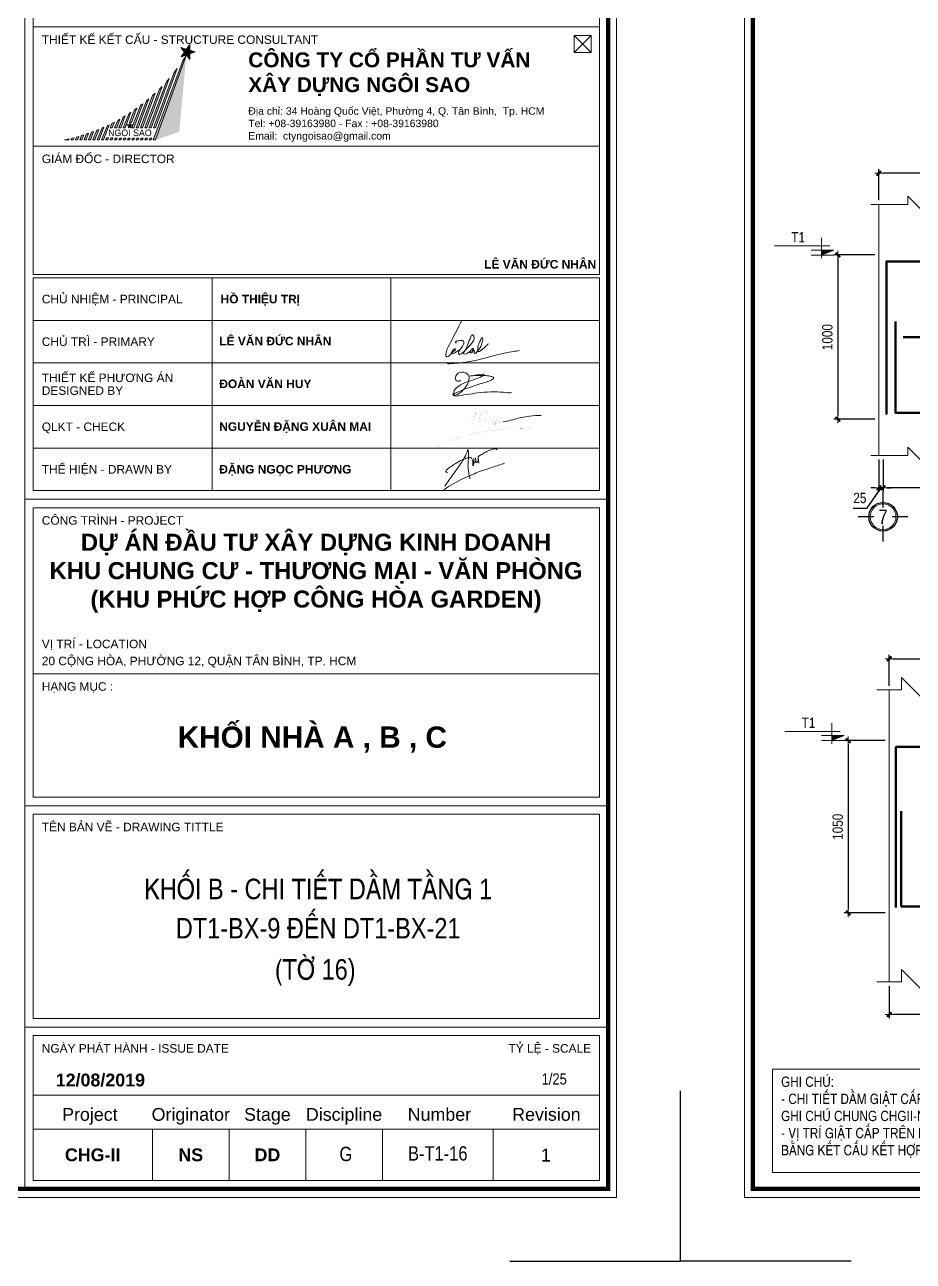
# Model space of a CAD drawing. Header units: millimetres. Extents: x 397144 to 8960116, y 345581 to 674207.
# Drawn here: x 4949661 to 4955070, y 625299 to 632828 of the extents above; entities that cross this region are included whole.
import ezdxf
from ezdxf.enums import TextEntityAlignment as Align
from ezdxf.xclip import XClip

# ---------------------------------------------------------------- set-up
doc = ezdxf.new("R2010")
doc.units = ezdxf.units.MM
doc.header["$XCLIPFRAME"] = 0
doc.header["$PDSIZE"] = -10
doc.linetypes.add('CENTER', pattern=[2, 1.25, -0.25, 0.25, -0.25])
doc.linetypes.add('HIDDEN', pattern=[0.375, 0.25, -0.125])
doc.layers.get('0').update_dxf_attribs({"linetype": 'CONTINUOUS'})
doc.layers.get('Defpoints').update_dxf_attribs({"color": 12, "linetype": 'CONTINUOUS'})
for name, color, linetype, lineweight in [('2', 2, 'CONTINUOUS', 20), ('CDAI', 8, 'CONTINUOUS', 30), ('CHG_XX_Khung ten$0$A1 BORDER$0$DGIONG', 4, 'CONTINUOUS', 13), ('CHG_XX_Khung ten$0$A1 BORDER$0$STICK', 1, 'CONTINUOUS', 9), ('CHG_XX_Khung ten$0$TEXT', 7, 'CONTINUOUS', 15), ('CHUNHO', 7, 'CENTER', 13), ('CTHEP', 2, 'CONTINUOUS', 50), ('DBAO', 3, 'CONTINUOUS', 20), ('DGIONG', 4, 'CONTINUOUS', 13), ('KTH', 150, 'CONTINUOUS', 5), ('Net khuat', 8, 'HIDDEN', 13), ('STICK', 1, 'CONTINUOUS', 9), ('TEXT', 7, 'CONTINUOUS', 15)]:
    doc.layers.add(name, color=color, linetype=linetype, lineweight=lineweight)
doc.layers.add('8', color=8, linetype='CONTINUOUS')
doc.layers.add('HATCH', color=7, linetype='CONTINUOUS', lineweight=5, true_color=0x2491ff)
doc.styles.add('CHG_XX_Khung ten$0$A1 BORDER$0$ARIAL', font='arial.ttf')
doc.styles.add('CHG_XX_Khung ten$0$A1 BORDER$0$Arial - Bold', font='arialbd.ttf', dxfattribs={"height": 2.5})
doc.styles.add('CHG_XX_Khung ten$0$A1 BORDER$0$Star-AvoBold', font='VAVOB_0.TTF')
doc.styles.add('CHG_XX_Khung ten$0$arial', font='arial.ttf')
doc.styles.add('CHG_XX_Khung ten$0$Arial - Bold', font='arialbd.ttf')
doc.styles.add('CHG_XX_Khung ten$0$title block pccc$0$ARIAL', font='arial.ttf')
doc.styles.add('CHG_XX_Khung ten$0$title block pccc$0$Arial - Bold', font='arialbd.ttf', dxfattribs={"height": 2.5})
doc.styles.add('HELVECONDENSE', font='VHELVCN_0.TTF')
doc.styles.add('Star-HelCon', font='VHELVCN_0.TTF')
doc.styles.add('TTP-HelCon', font='VHELVCN_0.TTF')
doc.dimstyles.new('TTP-25', dxfattribs={"dimscale": 25, "dimtxt": 2.5, "dimasz": 1, "dimexe": 1, "dimexo": 1, "dimgap": 0.09, "dimtad": 0, "dimdec": 4, "dimrnd": 5, "dimzin": 9, "dimdsep": 46, "dimtxsty": 'TTP-HelCon', "dimblk": 'Stick1', "dimcen": 0.09, "dimdle": 1.5, "dimclrd": 256, "dimclre": 256, "dimclrt": 7, "dimadec": 0, "dimazin": 0, "dimtfac": 1, "dimtdec": 4, "dimtmove": 0, "dimatfit": 3, "dimldrblk": '_ArchTick1', "dimfxl": 1, "dimtvp": 1, "dimtolj": 1, "dimtzin": 0, "dimarcsym": 0})

# ---------------------------------------------------------------- blocks, each defined once
blk = doc.blocks.new('Stick1')
at = {"layer": 'STICK'}
h = blk.add_hatch(color=256, dxfattribs=at)
edge = h.paths.add_edge_path()
edge.add_line((0.3, 0.5), (-0.5, -0.3))
edge.add_arc((-0.4, -0.4), 0.141, 135, 315)
edge.add_line((-0.3, -0.5), (0.5, 0.3))
edge.add_arc((0.4, 0.4), 0.141, 315, 495)
blk.add_line((1, 0), (-1, 0), dxfattribs=at)
blk.add_lwpolyline([(0.3, 0.5), (-0.5, -0.3, 1), (-0.3, -0.5), (0.5, 0.3, 1), (0.3, 0.5, 1)], format="xyb", dxfattribs=at)
blk = doc.blocks.new('*D480')
at = {"layer": 'Defpoints', "color": 0, "transparency": 16777216}
for p in [(4954861.4, 631923.6), (4954861.4, 631734.6), (4956811.4, 631734.6)]:
    blk.add_point(p, dxfattribs=at)
at = {"layer": 'KTH', "lineweight": -2, "transparency": 16777216}
for p, q in [((4954861.4, 631759.6), (4954861.4, 631948.6)), ((4956811.4, 631759.6), (4956811.4, 631948.6)), ((4956786.4, 631923.6), (4954886.4, 631923.6))]:
    blk.add_line(p, q, dxfattribs=at)
at = {"layer": 'KTH', "lineweight": -2, "transparency": 16777216, "xscale": 25, "yscale": 25, "zscale": 25, "rotation": 180}
blk.add_blockref('Stick1', (4954861.4, 631923.6), dxfattribs=at)
at = {"layer": 'KTH', "lineweight": -2, "transparency": 16777216, "xscale": 25, "yscale": 25, "zscale": 25}
blk.add_blockref('Stick1', (4956811.4, 631923.6), dxfattribs=at)
at = {"layer": 'KTH', "color": 7, "transparency": 16777216, "insert": (4955836.4, 631987.5), "char_height": 62.5, "attachment_point": 5, "style": 'TTP-HelCon'}
blk.add_mtext('\\A1;1950', dxfattribs=at)
blk = doc.blocks.new('_ArchTick1')
at = {"color": 0, "const_width": 3.81}
blk.add_lwpolyline([(-12.7, -12.7), (12.7, 12.7)], dxfattribs=at)
blk = doc.blocks.new('*D481')
at = {"layer": 'Defpoints', "color": 0, "transparency": 16777216}
for p in [(4954861.4, 631426.3), (4954611.4, 630426.3), (4954861.4, 630426.3)]:
    blk.add_point(p, dxfattribs=at)
at = {"layer": 'KTH', "lineweight": -2, "transparency": 16777216}
for p, q in [((4954836.4, 631426.3), (4954586.4, 631426.3)), ((4954611.4, 631401.3), (4954611.4, 630451.3)), ((4954836.4, 630426.3), (4954586.4, 630426.3))]:
    blk.add_line(p, q, dxfattribs=at)
at = {"layer": 'KTH', "lineweight": -2, "transparency": 16777216, "xscale": 25, "yscale": 25, "zscale": 25}
for p, rotation in [((4954611.4, 631426.3), 90), ((4954611.4, 630426.3), 270)]:
    blk.add_blockref('Stick1', p, dxfattribs=dict(at, rotation=rotation))
at = {"layer": 'KTH', "color": 7, "transparency": 16777216, "insert": (4954547.6, 630926.3), "char_height": 62.5, "attachment_point": 5, "rotation": 90, "style": 'TTP-HelCon'}
blk.add_mtext('\\A1;1000', dxfattribs=at)
blk = doc.blocks.new('CODE')
at = {"layer": 'DBAO'}
for p, q in [((-62.5, -20), (-62.5, 105)), ((-62.5, 0), (-137.5, 30)), ((-137.5, 30), (0, 30)), ((-137.5, 0), (0, 0)), ((-112.5, 55), (223.6, 55))]:
    blk.add_line(p, q, dxfattribs=at)
at = {"layer": 'HATCH', "color": 1}
blk.add_solid([(-62.5, 0), (-137.5, 30), (-62.5, 30)], dxfattribs=at)
blk = doc.blocks.new('*D482')
at = {"layer": 'Defpoints', "color": 0, "transparency": 16777216}
for p in [(4954886.4, 630206.3), (4961261.4, 630206.3), (4954886.4, 630008.3)]:
    blk.add_point(p, dxfattribs=at)
at = {"layer": 'KTH', "lineweight": -2, "transparency": 16777216}
for p, q in [((4954886.4, 630181.3), (4954886.4, 629983.3)), ((4961261.4, 630181.3), (4961261.4, 629983.3)), ((4961236.4, 630008.3), (4954911.4, 630008.3))]:
    blk.add_line(p, q, dxfattribs=at)
at = {"layer": 'KTH', "lineweight": -2, "transparency": 16777216, "xscale": 25, "yscale": 25, "zscale": 25, "rotation": 180}
blk.add_blockref('Stick1', (4954886.4, 630008.3), dxfattribs=at)
at = {"layer": 'KTH', "lineweight": -2, "transparency": 16777216, "xscale": 25, "yscale": 25, "zscale": 25}
blk.add_blockref('Stick1', (4961261.4, 630008.3), dxfattribs=at)
at = {"layer": 'KTH', "color": 7, "transparency": 16777216, "insert": (4958073.9, 630072.1), "char_height": 62.5, "attachment_point": 5, "style": 'TTP-HelCon'}
blk.add_mtext('\\A1;6375', dxfattribs=at)
blk = doc.blocks.new('*D483')
at = {"layer": 'Defpoints', "color": 0, "transparency": 16777216}
for p in [(4954861.4, 630206.3), (4954886.4, 630206.3), (4954861.4, 630008.3)]:
    blk.add_point(p, dxfattribs=at)
at = {"layer": 'KTH', "lineweight": -2, "transparency": 16777216}
for p, q in [((4954861.4, 630181.3), (4954861.4, 629983.3)), ((4954886.4, 630181.3), (4954886.4, 629983.3)), ((4954873.9, 630008.3), (4954785.2, 629882.8)), ((4954836.4, 630008.3), (4954811.4, 630008.3)), ((4954886.4, 630008.3), (4954861.4, 630008.3)), ((4954886.4, 630008.3), (4954861.4, 630008.3)), ((4954911.4, 630008.3), (4954936.4, 630008.3)), ((4954785.2, 629882.8), (4954705.1, 629882.8))]:
    blk.add_line(p, q, dxfattribs=at)
at = {"layer": 'KTH', "lineweight": -2, "transparency": 16777216, "xscale": 25, "yscale": 25, "zscale": 25}
blk.add_blockref('Stick1', (4954861.4, 630008.3), dxfattribs=at)
at = {"layer": 'KTH', "lineweight": -2, "transparency": 16777216, "xscale": 25, "yscale": 25, "zscale": 25, "rotation": 180}
blk.add_blockref('Stick1', (4954886.4, 630008.3), dxfattribs=at)
at = {"layer": 'KTH', "color": 7, "transparency": 16777216, "insert": (4954745.2, 629946.6), "char_height": 62.5, "attachment_point": 5, "style": 'TTP-HelCon'}
blk.add_mtext('\\A1;25', dxfattribs=at)
blk = doc.blocks.new('dau truc')
blk.add_circle((0, 0), 180)
at = {"layer": '8'}
for p, q in [((0, 127), (0, 345)), ((-127, 0), (-345, 0)), ((345, 0), (127, 0)), ((0, -345), (0, -127))]:
    blk.add_line(p, q, dxfattribs=at)
blk.add_circle((0, 0), 200, dxfattribs=at)
at = {"layer": 'TEXT', "style": 'HELVECONDENSE'}
blk.add_attdef('A', text='', height=233, dxfattribs=at).set_placement((0, 0), align=Align.MIDDLE)
blk = doc.blocks.new('*D498')
at = {"layer": 'Defpoints', "color": 0, "transparency": 16777216}
for p in [(4954924.4, 628469.7), (4954674.4, 627419.7), (4954924.4, 627419.7)]:
    blk.add_point(p, dxfattribs=at)
at = {"layer": 'KTH', "lineweight": -2, "transparency": 16777216}
for p, q in [((4954899.4, 628469.7), (4954649.4, 628469.7)), ((4954674.4, 628444.7), (4954674.4, 627444.7)), ((4954899.4, 627419.7), (4954649.4, 627419.7))]:
    blk.add_line(p, q, dxfattribs=at)
at = {"layer": 'KTH', "lineweight": -2, "transparency": 16777216, "xscale": 25, "yscale": 25, "zscale": 25}
for p, rotation in [((4954674.4, 628469.7), 90), ((4954674.4, 627419.7), 270)]:
    blk.add_blockref('Stick1', p, dxfattribs=dict(at, rotation=rotation))
at = {"layer": 'KTH', "color": 7, "transparency": 16777216, "insert": (4954610.5, 627944.7), "char_height": 62.5, "attachment_point": 5, "rotation": 90, "style": 'TTP-HelCon'}
blk.add_mtext('\\A1;1050', dxfattribs=at)
blk = doc.blocks.new('*D501')
at = {"layer": 'Defpoints', "color": 0, "transparency": 16777216}
for p in [(4954924.4, 626999.7), (4959774.4, 626999.7), (4954924.4, 626801.7)]:
    blk.add_point(p, dxfattribs=at)
at = {"layer": 'KTH', "lineweight": -2, "transparency": 16777216}
for p, q in [((4954924.4, 626974.7), (4954924.4, 626776.7)), ((4959774.4, 626974.7), (4959774.4, 626776.7)), ((4959749.4, 626801.7), (4954949.4, 626801.7))]:
    blk.add_line(p, q, dxfattribs=at)
at = {"layer": 'KTH', "lineweight": -2, "transparency": 16777216, "xscale": 25, "yscale": 25, "zscale": 25, "rotation": 180}
blk.add_blockref('Stick1', (4954924.4, 626801.7), dxfattribs=at)
at = {"layer": 'KTH', "lineweight": -2, "transparency": 16777216, "xscale": 25, "yscale": 25, "zscale": 25}
blk.add_blockref('Stick1', (4959774.4, 626801.7), dxfattribs=at)
at = {"layer": 'KTH', "color": 7, "transparency": 16777216, "insert": (4957349.4, 626865.6), "char_height": 62.5, "attachment_point": 5, "style": 'TTP-HelCon'}
blk.add_mtext('\\A1;4850', dxfattribs=at)
blk = doc.blocks.new('*D505')
at = {"layer": 'Defpoints', "color": 0, "transparency": 16777216}
for p in [(4956424.4, 628967.1), (4954924.4, 628778.1), (4956424.4, 628778.1)]:
    blk.add_point(p, dxfattribs=at)
at = {"layer": 'KTH', "lineweight": -2, "transparency": 16777216}
for p, q in [((4954924.4, 628803.1), (4954924.4, 628992.1)), ((4954949.4, 628967.1), (4956399.4, 628967.1)), ((4956424.4, 628803.1), (4956424.4, 628992.1))]:
    blk.add_line(p, q, dxfattribs=at)
at = {"layer": 'KTH', "lineweight": -2, "transparency": 16777216, "xscale": 25, "yscale": 25, "zscale": 25, "rotation": 180}
blk.add_blockref('Stick1', (4954924.4, 628967.1), dxfattribs=at)
at = {"layer": 'KTH', "lineweight": -2, "transparency": 16777216, "xscale": 25, "yscale": 25, "zscale": 25}
blk.add_blockref('Stick1', (4956424.4, 628967.1), dxfattribs=at)
at = {"layer": 'KTH', "color": 7, "transparency": 16777216, "insert": (4955674.4, 629031), "char_height": 62.5, "attachment_point": 5, "style": 'TTP-HelCon'}
blk.add_mtext('\\A1;1500', dxfattribs=at)
blk = doc.blocks.new('CHG_XX_Khung ten')
at = {"layer": 'CHG_XX_Khung ten$0$A1 BORDER$0$DGIONG'}
h = blk.add_hatch(color=256, dxfattribs=at)
h.paths.add_polyline_path([(724.94, 283.19), (724.15, 281.97), (717.19, 263.38), (717.7, 263.38)])
h.paths.add_polyline_path([(722.81, 280.17), (722.1, 279.22), (717.21, 266.21), (717.72, 266.21)], flags=17)
h.paths.add_polyline_path([(720.93, 277.8), (720.27, 277.04), (716.19, 266.22), (716.7, 266.22)])
h.paths.add_polyline_path([(719.23, 275.93), (718.6, 275.29), (715.18, 266.22), (715.69, 266.22)])
h.paths.add_polyline_path([(717.65, 274.38), (717.03, 273.81), (714.16, 266.22), (714.67, 266.22)])
h.paths.add_polyline_path([(716.14, 273.03), (715.61, 272.59), (713.15, 266.22), (713.66, 266.22)])
h.paths.add_polyline_path([(714.69, 271.86), (714.17, 271.45), (712.13, 266.23), (712.64, 266.23)])
h.paths.add_polyline_path([(713.29, 270.81), (712.76, 270.43), (711.57, 267.46), (712.07, 267.47)])
h.paths.add_polyline_path([(710.1, 266.23), (710.61, 266.24), (711.93, 269.87), (711.48, 269.56)])
h.paths.add_polyline_path([(710.61, 269.02), (710.13, 268.73), (709.08, 266.24), (709.59, 266.24)])
h.paths.add_polyline_path([(709.31, 268.26), (708.82, 267.97), (708.07, 266.24), (708.58, 266.24)])
h.paths.add_polyline_path([(708.04, 267.56), (707.54, 267.3), (707.05, 266.25), (707.56, 266.25)])
h.paths.add_polyline_path([(716.84, 263.8), (716.33, 263.8), (716.18, 263.38), (716.69, 263.38)])
h.paths.add_polyline_path([(715.67, 263.39), (715.82, 263.8), (715.32, 263.8), (715.16, 263.39)])
h.paths.add_polyline_path([(714.15, 263.39), (714.65, 263.39), (714.8, 263.8), (714.3, 263.8)])
h.paths.add_polyline_path([(713.13, 263.39), (713.64, 263.4), (713.79, 263.81), (713.28, 263.81)])
h.paths.add_polyline_path([(712.77, 263.81), (712.27, 263.81), (712.11, 263.39), (712.62, 263.4)])
h.paths.add_polyline_path([(711.25, 263.81), (711.1, 263.4), (711.61, 263.4), (711.76, 263.81)])
h.paths.add_polyline_path([(710.59, 263.4), (710.74, 263.82), (710.24, 263.82), (710.08, 263.4)])
h.paths.add_polyline_path([(709.73, 263.82), (709.22, 263.82), (709.07, 263.41), (709.57, 263.41)])
h.paths.add_polyline_path([(708.71, 263.82), (708.21, 263.82), (708.05, 263.41), (708.56, 263.41)])
h.paths.add_polyline_path([(707.54, 263.41), (707.69, 263.83), (707.19, 263.83), (707.03, 263.41)])
h.paths.add_polyline_path([(706.68, 263.83), (706.17, 263.83), (706.02, 263.42), (706.53, 263.42)])
h.paths.add_polyline_path([(705, 263.42), (705.51, 263.42), (706.79, 266.93), (706.4, 266.74)])
h.paths.add_polyline_path([(703.97, 263.37), (704.48, 263.37), (705.57, 266.36), (705.14, 266.17)])
h.paths.add_polyline_path([(704.36, 265.84), (703.91, 265.65), (702.96, 263.38), (703.46, 263.38)])
h.paths.add_polyline_path([(703.17, 265.37), (702.69, 265.19), (701.94, 263.38), (702.45, 263.38)])
h.paths.add_polyline_path([(702, 264.94), (701.5, 264.77), (700.92, 263.38), (701.43, 263.38)])
h.paths.add_polyline_path([(700.84, 264.56), (700.33, 264.4), (699.91, 263.39), (700.42, 263.39)])
h.paths.add_polyline_path([(699.7, 264.21), (699.18, 264.06), (698.89, 263.39), (699.4, 263.39)])
h.paths.add_polyline_path([(698.57, 263.9), (698.04, 263.77), (697.87, 263.38), (698.38, 263.39)])
h.paths.add_polyline_path([(697.37, 263.39), (697.45, 263.63), (696.91, 263.51), (696.35, 263.38)])
blk.add_hatch(color=256, dxfattribs=at).paths.add_polyline_path([(724.92, 283.21), (717.68, 263.38), (723.28, 265.27)])
at = {"layer": 'CHG_XX_Khung ten$0$A1 BORDER$0$STICK'}
for points in [[(723.71, 282.88), (725.74, 285.75), (725.8, 282.26), (723.67, 285.06), (727.02, 284.03)], [(725.76, 284.41), (724.96, 284.66), (724.49, 283.98), (724.99, 283.32), (725.77, 283.6)], [(711.25, 266.22), (711.64, 267.39), (712.01, 266.22), (711.02, 266.95), (712.24, 266.93)], [(711.87, 266.67), (711.78, 266.94), (711.49, 266.94), (711.4, 266.67), (711.63, 266.5)]]:
    blk.add_hatch(color=256, dxfattribs=at).paths.add_polyline_path(points)
for p, q in [((687, 577), (687, 17)), ((816, 283.93), (820, 287.93)), ((820, 283.93), (816, 287.93)), ((687, 179), (824, 179)), ((687, 107), (824, 107)), ((687, 55), (824, 55))]:
    blk.add_line(p, q)
at = {"color": 9, "linetype": 'Continuous'}
for p, q in [((731, 231), (731, 181)), ((773, 231), (773, 181))]:
    blk.add_line(p, q, dxfattribs=at)
at = {"linetype": 'Continuous'}
for p, q in [((689, 39), (822, 39)), ((716.98, 31), (716.98, 19)), ((734.98, 31), (734.98, 19)), ((752.98, 31), (752.98, 19)), ((770.98, 31), (770.98, 19)), ((797, 31), (797, 19))]:
    blk.add_line(p, q, dxfattribs=at)
for points in [[(15, 579), (826, 579), (826, 15), (15, 15)], [(816, 283.93), (820, 283.93), (820, 287.93), (816, 287.93)]]:
    blk.add_lwpolyline(points, close=True)
at = {"color": 4, "linetype": 'Continuous', "const_width": 1}
blk.add_lwpolyline([(17, 577), (824, 577), (824, 17), (17, 17)], close=True, dxfattribs=at)
at = {"linetype": 'Continuous'}
for points in [[(689, 317.93), (822, 317.93), (822, 289.93), (689, 289.93)], [(689, 289.93), (822, 289.93), (822, 261.93), (689, 261.93)], [(689, 177), (822, 177), (822, 138), (689, 138)], [(689, 109), (822, 109), (822, 138), (689, 138)], [(689, 105), (822, 105), (822, 57), (689, 57)], [(689, 53), (822, 53), (822, 31), (689, 31)], [(822, 19), (689, 19), (689, 31), (822, 31)]]:
    blk.add_lwpolyline(points, close=True, dxfattribs=at)
at = {"color": 9, "linetype": 'Continuous'}
for points in [[(689, 261.93), (822, 261.93), (822, 231.73), (689, 231.73)], [(822, 221), (689, 221), (689, 231), (822, 231)], [(822, 211), (689, 211), (689, 221), (822, 221)], [(822, 201), (689, 201), (689, 211), (822, 211)], [(822, 191), (689, 191), (689, 201), (822, 201)], [(822, 181), (689, 181), (689, 191), (822, 191)]]:
    blk.add_lwpolyline(points, close=True, dxfattribs=at)
blk.add_lwpolyline([(822, 211), (689, 211), (822, 211)], dxfattribs=at)
at = {"color": 1}
for points in [[(785.63, 182.08), (787.56, 184.76), (789.61, 187.7), (790.35, 188.98), (790.79, 189.92), (791.06, 190.59), (791.21, 189.09), (791.18, 188.31), (791.14, 187.75), (791.09, 186.47), (791.21, 185.58), (791.42, 184.31), (791.51, 183.99), (791.51, 183.74)], [(786.29, 185.19), (785.86, 185.61), (786.06, 185.86), (787.11, 186.7), (788.17, 187.35), (789.1, 187.9), (790.12, 188.41), (790.69, 188.61), (791.04, 188.74), (791.47, 188.79), (791.73, 188.72), (791.92, 188.61), (792.08, 188.33), (792.16, 188.06), (792.21, 187.84), (792.21, 187.27), (792.2, 187.05), (792.23, 186.85), (792.39, 187.1), (792.48, 187.84), (792.46, 188.12), (792.44, 188.61), (792.46, 188.03), (792.53, 187.67), (792.73, 187.74), (792.86, 187.87), (792.9, 188.09), (792.9, 188.28), (792.87, 188.7), (792.91, 188.19), (792.93, 187.79), (792.94, 187.69), (793.11, 187.61), (793.31, 187.73), (793.45, 187.93), (793.48, 188.22), (793.48, 188.64), (793.48, 189.05), (793.48, 188.49), (793.56, 187.84), (793.63, 187.45), (793.48, 188.6), (793.51, 188.92), (794.2, 189.45), (794.72, 189.76), (795.44, 190.17), (796.2, 190.5), (796.65, 190.69), (797.26, 190.79), (797.77, 190.74), (797.95, 190.55)], [(785.43, 181.21), (786.17, 181.73), (788.31, 183), (790.34, 184), (791.77, 184.64), (795.08, 185.91), (796.87, 186.5), (799.7, 187.42)]]:
    blk.add_spline(points, degree=3, dxfattribs=at)
at = {"layer": 'CHG_XX_Khung ten$0$A1 BORDER$0$DGIONG'}
for points in [[(724.94, 283.19), (717.7, 263.38), (717.19, 263.38), (724.15, 281.97), (724.94, 283.19)], [(722.81, 280.17), (717.72, 266.21), (717.21, 266.21), (722.1, 279.22), (722.81, 280.17)], [(719.23, 275.93), (715.69, 266.22), (715.18, 266.22), (718.6, 275.29), (719.23, 275.93)], [(720.93, 277.8), (716.7, 266.22), (716.19, 266.22), (720.27, 277.04), (720.93, 277.8)], [(716.14, 273.03), (713.66, 266.22), (713.15, 266.22), (715.61, 272.59), (716.14, 273.03)], [(717.65, 274.38), (714.67, 266.22), (714.16, 266.22), (717.03, 273.81), (717.65, 274.38)], [(713.29, 270.81), (712.07, 267.47), (711.57, 267.46), (712.76, 270.43), (713.29, 270.81)], [(714.69, 271.86), (712.64, 266.23), (712.13, 266.23), (714.17, 271.45), (714.69, 271.86)], [(708.04, 267.56), (707.56, 266.25), (707.05, 266.25), (707.54, 267.3), (708.04, 267.56)], [(709.31, 268.26), (708.58, 266.24), (708.07, 266.24), (708.82, 267.97), (709.31, 268.26)], [(710.61, 269.02), (709.59, 266.24), (709.08, 266.24), (710.13, 268.73), (710.61, 269.02)], [(711.93, 269.87), (710.61, 266.24), (710.1, 266.23), (711.48, 269.56), (711.93, 269.87)], [(700.84, 264.56), (700.42, 263.39), (699.91, 263.39), (700.33, 264.4), (700.84, 264.56)], [(702, 264.94), (701.43, 263.38), (700.92, 263.38), (701.5, 264.77), (702, 264.94)], [(703.17, 265.37), (702.45, 263.38), (701.94, 263.38), (702.69, 265.19), (703.17, 265.37)], [(704.36, 265.84), (703.46, 263.38), (702.96, 263.38), (703.91, 265.65), (704.36, 265.84)], [(705.57, 266.36), (704.48, 263.37), (703.97, 263.37), (705.14, 266.17), (705.57, 266.36)], [(706.79, 266.93), (705.51, 263.42), (705, 263.42), (706.4, 266.74), (706.79, 266.93)], [(697.45, 263.63), (697.37, 263.39), (696.35, 263.38), (696.91, 263.51), (697.45, 263.63)], [(698.57, 263.9), (698.38, 263.39), (697.87, 263.38), (698.04, 263.77), (698.57, 263.9)], [(699.7, 264.21), (699.4, 263.39), (698.89, 263.39), (699.18, 264.06), (699.7, 264.21)]]:
    blk.add_lwpolyline(points, dxfattribs=at)
for points in [[(706.53, 263.42), (706.68, 263.83), (706.17, 263.83), (706.02, 263.42)], [(707.54, 263.41), (707.69, 263.83), (707.19, 263.83), (707.03, 263.41)], [(708.56, 263.41), (708.71, 263.82), (708.21, 263.82), (708.05, 263.41)], [(709.57, 263.41), (709.73, 263.82), (709.22, 263.82), (709.07, 263.41)], [(710.59, 263.4), (710.74, 263.82), (710.24, 263.82), (710.08, 263.4)], [(711.61, 263.4), (711.76, 263.81), (711.25, 263.81), (711.1, 263.4)], [(712.62, 263.4), (712.77, 263.81), (712.27, 263.81), (712.11, 263.39)], [(713.64, 263.4), (713.79, 263.81), (713.28, 263.81), (713.13, 263.39)], [(714.65, 263.39), (714.8, 263.8), (714.3, 263.8), (714.15, 263.39)], [(715.67, 263.39), (715.82, 263.8), (715.32, 263.8), (715.16, 263.39)], [(716.69, 263.38), (716.84, 263.8), (716.33, 263.8), (716.18, 263.38)]]:
    blk.add_lwpolyline(points, close=True, dxfattribs=at)
at = {"layer": 'CHG_XX_Khung ten$0$A1 BORDER$0$STICK'}
for p, q in [((723.67, 285.06), (727.02, 284.03)), ((725.8, 282.26), (723.67, 285.06)), ((723.71, 282.88), (725.74, 285.75)), ((725.74, 285.75), (725.8, 282.26)), ((727.02, 284.03), (723.71, 282.88)), ((711.64, 267.39), (712.01, 266.22)), ((711.02, 266.95), (712.24, 266.93)), ((712.01, 266.22), (711.02, 266.95)), ((712.24, 266.93), (711.25, 266.22))]:
    blk.add_line(p, q, dxfattribs=at)
at = {"layer": 'CHG_XX_Khung ten$0$TEXT', "color": 1}
blk.add_lwpolyline([(801.29, 204.04, -0.124137), (800.16, 204.02, 0.028888), (797.25, 204.19, 0.026156), (793.98, 204.04, 0.007061), (788.86, 203.28, -0.091769), (787.85, 203.27, -0.25841), (787.51, 203.62, -0.039719), (788.28, 204, -0.004242), (791.23, 205.18, -0.019244), (794.8, 206.31, 0.094204), (797.02, 207.28, 0.504882), (796.98, 207.63, 0.07616), (796.3, 207.87, 0.041135), (794.97, 208.03, 0.034641), (791.34, 207.9, 0.01407), (792.8, 208.12, 0.003668), (794.71, 208.36, -0.800617), (794.79, 208.18, -0.093248), (793.21, 207.32, 0.020479), (791.05, 206.59, 0.096842), (788.38, 205.18, 0.259163), (787.77, 203.63, 0.564182), (788.17, 203.39, 0.087383), (789.69, 204.36, 0.156422), (791.35, 207.23, 0.228987), (790.91, 208.45, 0.272068), (789.19, 208.76, 0.293527), (788.08, 207.43, 0.171419), (788.25, 206.94, 0.281707), (788.69, 206.7, 0.217513), (789.34, 206.92)], format="xyb", dxfattribs=at)
at = {"layer": 'CHG_XX_Khung ten$0$TEXT', "color": 1, "const_width": 0.0121}
for points in [[(791.6, 198.34, 0.143835), (794.1, 199.89, -0.075685), (793.5, 197.02, -0.172299), (794.95, 199.92, -0.299798), (795.6, 198.96, -0.170508), (795.36, 197.75, 0.168316), (795.11, 197.03)], [(791.95, 196.04, -0.054469), (792.33, 197.1, 0.103257), (792.78, 199.38)], [(797.47, 197.92, 0.401177), (797.3, 198.32, 0.483935), (795.9, 197.43, 0.196997), (796.02, 196.61, 0.296639), (796.38, 196.53, 0.183057), (797.12, 197.39)], [(797.48, 198.09, 0.142769), (797.07, 197.1, 0.220826), (797.29, 196.56, 0.106687), (798.07, 198.16, 0.181562), (797.64, 197.4, -0.039872), (797.25, 196.09, -0.060225), (798.09, 197.69, 0.017174), (797.52, 196.45, -0.149286), (799.3, 197.16)], [(806.31, 195.73, -0.026807), (805.12, 195.66, 0.027369), (800.25, 195.52, 0.022423), (795.26, 194.89, 0.038275), (791.04, 194.04, 0.053272), (785.95, 192.37, 0.118692), (783.44, 190.96)]]:
    blk.add_lwpolyline(points, format="xyb", dxfattribs=at)
at = {"layer": 'CHG_XX_Khung ten$0$TEXT', "color": 1}
for centre, radius, start, end in [((793.37, 230.45), 33.81, 280.1185, 286.3373), ((808.51, 174.85), 23.83, 90.5448, 103.6788)]:
    blk.add_arc(centre, radius, start, end, dxfattribs=at)
for points in [[(789.62, 220.97), (786.72, 215.31), (785.87, 213.03), (785.94, 212.46), (786.42, 212.53), (787.18, 213.24), (787.77, 213.73), (788.12, 214.16), (788.07, 214.29), (787.94, 214.27), (787.28, 213.56), (787.2, 213.33), (787.26, 213.21), (787.44, 213.16), (787.7, 213.23), (788.87, 214.02)], [(788.4, 215.73), (788.18, 215.82), (788.21, 216), (788.32, 216.07), (788.7, 216.16), (789.23, 216.24), (789.76, 216.24), (790.01, 216.08), (790.1, 215.79), (790.05, 215.41), (788.96, 213.65), (788.88, 213.4), (788.88, 213.13), (789, 213.02), (789.17, 213.01), (789.51, 213.17), (790.77, 214.27), (791.67, 215.27), (792.3, 216.07), (792.5, 216.66), (792.49, 217.11), (792.33, 217.45), (792.13, 217.58), (791.94, 217.52), (791.73, 217.16), (790.12, 213.5), (790.04, 213.21), (790.14, 213.12), (791.53, 213.7), (792.32, 214.06), (792.42, 214.24), (792.36, 214.39), (792.17, 214.35), (791.86, 214.12), (791.68, 213.82), (791.57, 213.47), (791.67, 213.35), (791.96, 213.42), (792.51, 213.89), (792.61, 213.78), (792.55, 213.52), (792.61, 213.3), (792.77, 213.25), (793.05, 213.46), (794.1, 214.86), (794.42, 215.85), (794.57, 216.45), (794.53, 216.83), (794.42, 216.89), (794.27, 216.8), (794.14, 216.57), (793.62, 215.47), (793.41, 214.74), (793.36, 214.18), (793.41, 213.82), (793.56, 213.67), (793.77, 213.71), (794.19, 213.99), (795.35, 214.98), (795.89, 215.51)], [(786.22, 211.12), (786.28, 210.87), (786.71, 210.78), (801.78, 213.69), (803.18, 213.88)]]:
    blk.add_spline(points, degree=3, dxfattribs=at)
at = {"layer": 'Defpoints', "color": 1, "ltscale": 2}
for points in [[(40.06, 0), (0, 0), (0, 40)], [(800.94, 0), (841, 0), (841, 40)]]:
    blk.add_lwpolyline(points, dxfattribs=at)
for s, height, style, p in [('THIẾT KẾ KẾT CẤU - STRUCTURE CONSULTANT', 2, 'CHG_XX_Khung ten$0$A1 BORDER$0$ARIAL', (691, 286.93)), ('GIÁM ĐỐC - DIRECTOR', 2, 'CHG_XX_Khung ten$0$title block pccc$0$ARIAL', (691, 258.93)), ('CHỦ NHIỆM - PRINCIPAL', 2, 'CHG_XX_Khung ten$0$title block pccc$0$ARIAL', (691, 226)), ('HỒ THIỆU TRỊ', 2, 'CHG_XX_Khung ten$0$title block pccc$0$Arial - Bold', (733, 226)), ('CHỦ TRÌ - PRIMARY', 2, 'CHG_XX_Khung ten$0$title block pccc$0$ARIAL', (691, 216)), ('LÊ VĂN ĐỨC NHÂN', 2.0073, 'CHG_XX_Khung ten$0$Arial - Bold', (732.68, 216.13)), ('THIẾT KẾ PHƯƠNG ÁN', 2, 'CHG_XX_Khung ten$0$title block pccc$0$ARIAL', (691, 207.5)), ('ĐOÀN VĂN HUY', 2.0073, 'CHG_XX_Khung ten$0$Arial - Bold', (732.68, 206.09)), ('DESIGNED BY', 2, 'CHG_XX_Khung ten$0$title block pccc$0$ARIAL', (691, 204.5)), ('NGUYỄN ĐẶNG XUÂN MAI', 2.0073, 'CHG_XX_Khung ten$0$Arial - Bold', (732.68, 196.05)), ('QLKT - CHECK', 2, 'CHG_XX_Khung ten$0$title block pccc$0$ARIAL', (691, 196)), ('THỂ HIỆN - DRAWN BY', 2, 'CHG_XX_Khung ten$0$title block pccc$0$ARIAL', (691, 186)), ('ĐẶNG NGỌC PHƯƠNG', 2.0073, 'CHG_XX_Khung ten$0$Arial - Bold', (732.68, 186.02)), ('CÔNG TRÌNH - PROJECT', 2, 'CHG_XX_Khung ten$0$A1 BORDER$0$ARIAL', (691, 174)), ('VỊ TRÍ - LOCATION', 2, 'CHG_XX_Khung ten$0$A1 BORDER$0$ARIAL', (691, 145)), ('20 CỘNG HÒA, PHƯỜNG 12, QUẬN TÂN BÌNH, TP. HCM', 2, 'CHG_XX_Khung ten$0$A1 BORDER$0$ARIAL', (691, 141)), ('HẠNG MỤC :', 2, 'CHG_XX_Khung ten$0$A1 BORDER$0$ARIAL', (691, 135)), ('TÊN BẢN VẼ - DRAWING TITTLE', 2, 'CHG_XX_Khung ten$0$A1 BORDER$0$ARIAL', (691, 102)), ('NGÀY PHÁT HÀNH - ISSUE DATE', 2, 'CHG_XX_Khung ten$0$A1 BORDER$0$ARIAL', (691, 50))]:
    blk.add_text(s, height=height, dxfattribs=dict(style=style)).set_placement(p, align=Align.MIDDLE_LEFT)
for s, height, style, p in [('LÊ VĂN ĐỨC NHÂN', 2.0073, 'CHG_XX_Khung ten$0$Arial - Bold', (821.19, 234.17)), ('TỶ LỆ - SCALE', 2, 'CHG_XX_Khung ten$0$A1 BORDER$0$ARIAL', (820, 50))]:
    blk.add_text(s, height=height, dxfattribs=dict(style=style)).set_placement(p, align=Align.MIDDLE_RIGHT)
for s, style, p in [('12/08/2019', 'CHG_XX_Khung ten$0$A1 BORDER$0$Arial - Bold', (704.75, 42.57)), ('Project', 'CHG_XX_Khung ten$0$A1 BORDER$0$ARIAL', (702.28, 34.5)), ('Originator', 'CHG_XX_Khung ten$0$A1 BORDER$0$ARIAL', (725.98, 34.5)), ('Stage', 'CHG_XX_Khung ten$0$A1 BORDER$0$ARIAL', (743.98, 34.5)), ('Discipline', 'CHG_XX_Khung ten$0$A1 BORDER$0$ARIAL', (761.98, 34.5)), ('Number', 'CHG_XX_Khung ten$0$A1 BORDER$0$ARIAL', (784.37, 34.5)), ('Revision', 'CHG_XX_Khung ten$0$A1 BORDER$0$ARIAL', (809.5, 34.5)), ('CHG-II', 'CHG_XX_Khung ten$0$A1 BORDER$0$Arial - Bold', (702.94, 25)), ('NS', 'CHG_XX_Khung ten$0$A1 BORDER$0$Arial - Bold', (725.98, 25)), ('DD', 'CHG_XX_Khung ten$0$A1 BORDER$0$Arial - Bold', (743.98, 25)), ('1', 'CHG_XX_Khung ten$0$arial', (809.36, 24.93))]:
    blk.add_text(s, height=3, dxfattribs=dict(style=style)).set_placement(p, align=Align.MIDDLE_CENTER)
at = {"ltscale": 10}
for s, insert, char_height, width, attachment_point, style in [('CÔNG TY CỔ PHẦN TƯ VẤN \\PXÂY DỰNG NGÔI SAO', (739.49, 283.93), 3.5, 76.248, 1, 'CHG_XX_Khung ten$0$A1 BORDER$0$Arial - Bold'), ('Địa chỉ: 34 Hoàng Quốc Việt, Phường 4, Q. Tân Bình,  Tp. HCM\\PTel: +08-39163980 - Fax : +08-39163980 \\PEmail:  ctyngoisao@gmail.com', (739.49, 262.93), 1.75, 83.001, 7, 'CHG_XX_Khung ten$0$A1 BORDER$0$ARIAL')]:
    blk.add_mtext(s, dxfattribs=dict(at, insert=insert, char_height=char_height, width=width, attachment_point=attachment_point, style=style))
at = {"attachment_point": 2, "style": 'CHG_XX_Khung ten$0$A1 BORDER$0$Arial - Bold'}
for s, insert, char_height, width in [('DỰ ÁN ĐẦU TƯ XÂY DỰNG KINH DOANH\\PKHU CHUNG CƯ - THƯƠNG MẠI - VĂN PHÒNG\\P(KHU PHỨC HỢP CÔNG HÒA GARDEN)', (755.4, 170.88), 4, 159.8745), ('KHỐI NHÀ A , B , C', (754.52, 125.61), 5, 104.1229)]:
    blk.add_mtext(s, dxfattribs=dict(at, insert=insert, char_height=char_height, width=width))
at = {"layer": 'CHG_XX_Khung ten$0$A1 BORDER$0$STICK', "style": 'CHG_XX_Khung ten$0$A1 BORDER$0$Star-AvoBold', "width": 1}
blk.add_text('NGOI SAO', height=1.547, dxfattribs=at).set_placement((706.57, 264.27))
blk = doc.blocks.new('BY-18')
at = {"layer": 'CTHEP'}
blk.add_line((5138019.31863, 546695.82682), (5214372.22878, 546695.77869), dxfattribs=at)
for points in [[(5214555.59356, 546376.57918), (5214555.59356, 547004.7664), (5137865.59357, 547004.84194)], [(5153373.34267, 546382.82784), (5162804.59965, 546382.82083), (5163384.46139, 546382.81892), (5170035.59357, 546382.79064), (5170609.63908, 546382.78875), (5214493.76072, 546382.7666), (5214493.76072, 546905.64212)]]:
    blk.add_lwpolyline(points, dxfattribs=at)
at = {"layer": 'Net khuat', "ltscale": 200}
blk.add_lwpolyline([(5137835.59357, 546343.84194), (5137835.59357, 546343.84194), (5138435.59357, 546343.84194), (5138435.59357, 546813.84194), (5214585.59357, 546813.84194)], dxfattribs=at)
blk = doc.blocks.new('GHICHU11')
at = {"layer": 'KTH'}
blk.add_lwpolyline([(0, 628.9), (2438.7, 628.9), (2438.7, 0), (0, 0)], close=True, dxfattribs=at)
at = {"layer": 'TEXT', "ltscale": 0.8, "insert": (53, 584.6), "char_height": 62.5, "width": 2404.343, "attachment_point": 1, "style": 'TTP-HelCon'}
blk.add_mtext('GHI CHUÙ:\\P- CHI TIEÁT DAÀM GIAÄT CAÁP TAÏI VÒ TRÍ QUA KHU VEÄ SINH XEM BAÛN VEÕ GHI CHUÙ CHUNG CHGII-NS-DD-G-GN-05\\P- VÒ TRÍ GIAÄT CAÁP TREÂN DAÀM XEM THAM CHIEÁU THEO BAÛN VEÕ MAËT BAÈNG KEÁT CAÁU KEÁT HÔÏP BAÛN VEÕ KIEÁN TRUÙC  ', dxfattribs=at)

msp = doc.modelspace()

# ---------------------------------------------------------------- linework, layer by layer
at = {"layer": 'CTHEP'}
msp.add_line((4954997.302, 627458.72466), (4954997.302, 628039.15811), dxfattribs=at)
for points in [[(4967611.44361, 630464.86403), (4967611.44361, 630464.86403), (4967611.44361, 631387.25174), (4954906.44325, 631387.25174), (4954906.44325, 630457.75077), (4954906.44325, 630457.75077)], [(4954961.44325, 631021.94673), (4954961.44325, 630465.25174), (4967561.44361, 630465.25174)], [(4954964.3638, 627453.35645), (4954964.3638, 627453.35645), (4954964.3638, 628430.72466), (4965029.36379, 628430.72466), (4965029.36379, 627472.13238), (4965029.36379, 627472.13238)], [(4964974.36379, 627458.72466), (4954997.302, 627458.72466)]]:
    msp.add_lwpolyline(points, dxfattribs=at)
at = {"layer": 'DBAO'}
for points in [[(4954861.44325, 631734.64608), (4954861.44325, 631426.25174), (4954861.44325, 631426.25174), (4954861.44325, 630426.25174), (4954861.44325, 630426.25174), (4954861.44325, 630206.25174)], [(4954924.3638, 628778.119), (4954924.3638, 628469.72466), (4954924.3638, 628469.72466), (4954924.3638, 627419.72466), (4954924.3638, 627419.72466), (4954924.3638, 626999.72466)]]:
    msp.add_lwpolyline(points, dxfattribs=at)
at = {"layer": 'DGIONG'}
for points in [[(4954811.44325, 631734.64608), (4955036.44325, 631734.64608), (4955036.44325, 631784.64608), (4955136.44325, 631684.64608), (4955136.44325, 631734.64608), (4955361.44325, 631734.64608)], [(4954811.44325, 630206.25174), (4955036.44325, 630206.25174), (4955036.44325, 630256.25174), (4955136.44325, 630156.25174), (4955136.44325, 630206.25174), (4955361.44325, 630206.25174)], [(4954849.36379, 628778.119), (4954999.3638, 628778.119), (4954999.3638, 628853.119), (4955149.3638, 628703.119), (4955149.3638, 628778.119), (4955299.3638, 628778.119)], [(4954849.36379, 626999.72466), (4954999.3638, 626999.72466), (4954999.3638, 627074.72466), (4955149.3638, 626924.72466), (4955149.3638, 626999.72466), (4955299.3638, 626999.72466)]]:
    msp.add_lwpolyline(points, dxfattribs=at)

# ---------------------------------------------------------------- block references
at = {"layer": '2', "ltscale": 300}
ref = msp.add_blockref('dau truc', (4954886.44325, 629832.40934), dxfattribs=dict(at, xscale=0.4367131292819977, yscale=0.4367131292819977, zscale=0.4367131292819977))
ref.add_attrib('A', '7', dxfattribs={"layer": 'TEXT', "height": 87.5, "style": 'HELVECONDENSE'}).set_placement((4954886.44325, 629832.40934), align=Align.MIDDLE)
at = {"layer": 'CDAI'}
ref = msp.add_blockref('BY-18', (-188172.64387, 85287.44136), dxfattribs=at)
XClip(ref).set_block_clipping_path([(5185943.9258872429, 545393.73162399), (5203146.4169944702, 547704.4349580166)])
ref = msp.add_blockref('BY-18', (-202263.751, 82747.25908), dxfattribs=at)
XClip(ref).set_block_clipping_path([(5200199.5271096909, 545344.4644517149), (5214738.8086302299, 547704.4349580166)])
at = {"layer": 'KTH', "linetype": 'Continuous', "xscale": -1}
for p in [(4954448.94325, 631426.25174), (4954511.8638, 628469.72466)]:
    msp.add_blockref('CODE', p, dxfattribs=at)

# ---------------------------------------------------------------- texts
at = {"layer": 'CHUNHO', "style": 'Star-HelCon'}
for s, height, p in [('1/25', 68.75, (4952884.28722, 626374.66501)), ('G', 87.5, (4951615.61041, 625908.72952))]:
    msp.add_text(s, height=height, dxfattribs=at).set_placement(p, align=Align.CENTER)
at = {"layer": 'TEXT', "style": 'TTP-HelCon'}
for p in [(4954491.20991, 631503.24674), (4954554.13046, 628546.71965)]:
    msp.add_text('T1    ', height=62.5, dxfattribs=at).set_placement(p, align=Align.RIGHT)

# ---------------------------------------------------------------- dimensions: what is measured, and where the dimension line sits
at = {"layer": 'KTH'}
for base, p1, p2, picture, middle in [((4954861.44325, 631923.64608), (4956811.44325, 631734.64608), (4954861.44325, 631734.64608), '*D480', (4955836.44325, 631987.47942)), ((4954886.44325, 630008.27387), (4961261.44361, 630206.25174), (4954886.44325, 630206.25174), '*D482', (4958073.94343, 630072.10721)), ((4954924.3638, 626801.74679), (4959774.36379, 626999.72466), (4954924.3638, 626999.72466), '*D501', (4957349.3638, 626865.58012))]:
    dim = msp.add_linear_dim(base=base, p1=p1, p2=p2, dimstyle='TTP-25', override={"dimtmove": 1}, dxfattribs=at)
    dim.commit()
    dim.dimension.update_dxf_attribs({"geometry": picture, "text_midpoint": middle})
for base, p1, p2, angle, picture, middle in [((4954611.44325, 630426.25174), (4954861.44325, 631426.25174), (4954861.44325, 630426.25174), 270, '*D481', (4954547.60991, 630926.25174)), ((4956424.3638, 628967.119), (4954924.3638, 628778.119), (4956424.3638, 628778.119), 180, '*D505', (4955674.3638, 629030.95233)), ((4954674.3638, 627419.72466), (4954924.3638, 628469.72466), (4954924.3638, 627419.72466), 270, '*D498', (4954610.53046, 627944.72466))]:
    dim = msp.add_linear_dim(base=base, p1=p1, p2=p2, angle=angle, dimstyle='TTP-25', override={"dimtmove": 1}, dxfattribs=at)
    dim.commit()
    dim.dimension.update_dxf_attribs({"geometry": picture, "text_midpoint": middle})
dim = msp.add_linear_dim(base=(4954861.44325, 630008.27387), p1=(4954886.44325, 630206.25174), p2=(4954861.44325, 630206.25174), dimstyle='TTP-25', override={"dimtmove": 1}, dxfattribs=at)
dim.commit()
dim.dimension.update_dxf_attribs({"geometry": '*D483', "text_midpoint": (4954782.9992, 629882.78937), "dimtype": 160})

# ---------------------------------------------------------------- next in the draw order: block references
at = {"layer": 'KTH', "ltscale": 0.8, "xscale": 25.92478421702978, "yscale": 25.92478421702978, "zscale": 25.92478421702978}
msp.add_blockref('CHG_XX_Khung ten', (4931850.59969, 625299.06132), dxfattribs=at)

# ---------------------------------------------------------------- next in the draw order: block references
msp.add_blockref('CHG_XX_Khung ten', (4953653.34321, 625299.06132), dxfattribs=at)

# ---------------------------------------------------------------- next in the draw order: texts
at = {"layer": 'CHUNHO', "style": 'Star-HelCon'}
for s, height, p in [('KHOÁI B - CHI TIEÁT DAÀM TAÀNG 1', 125, (4951447.28748, 627503.61462)), ('DT1-BX-9 ÑEÁN DT1-BX-21', 125, (4951447.28748, 627264.55716)), ('(TÔØ 16)', 125, (4951428.79972, 627013.75744)), ('B-T1-16', 87.5, (4952175.39691, 625912.23962))]:
    msp.add_text(s, height=height, dxfattribs=at).set_placement(p, align=Align.CENTER)

# ---------------------------------------------------------------- next in the draw order: linework, layer by layer
at = {"layer": 'CTHEP'}
msp.add_line((4955009.27163, 630926.25174), (4967502.15725, 630926.25174), dxfattribs=at)

# ---------------------------------------------------------------- next in the draw order: block references
at = {"layer": 'DBAO'}
msp.add_blockref('GHICHU11', (4954212.71592, 625838.99251), dxfattribs=at)

doc.saveas('drawing.dxf')
